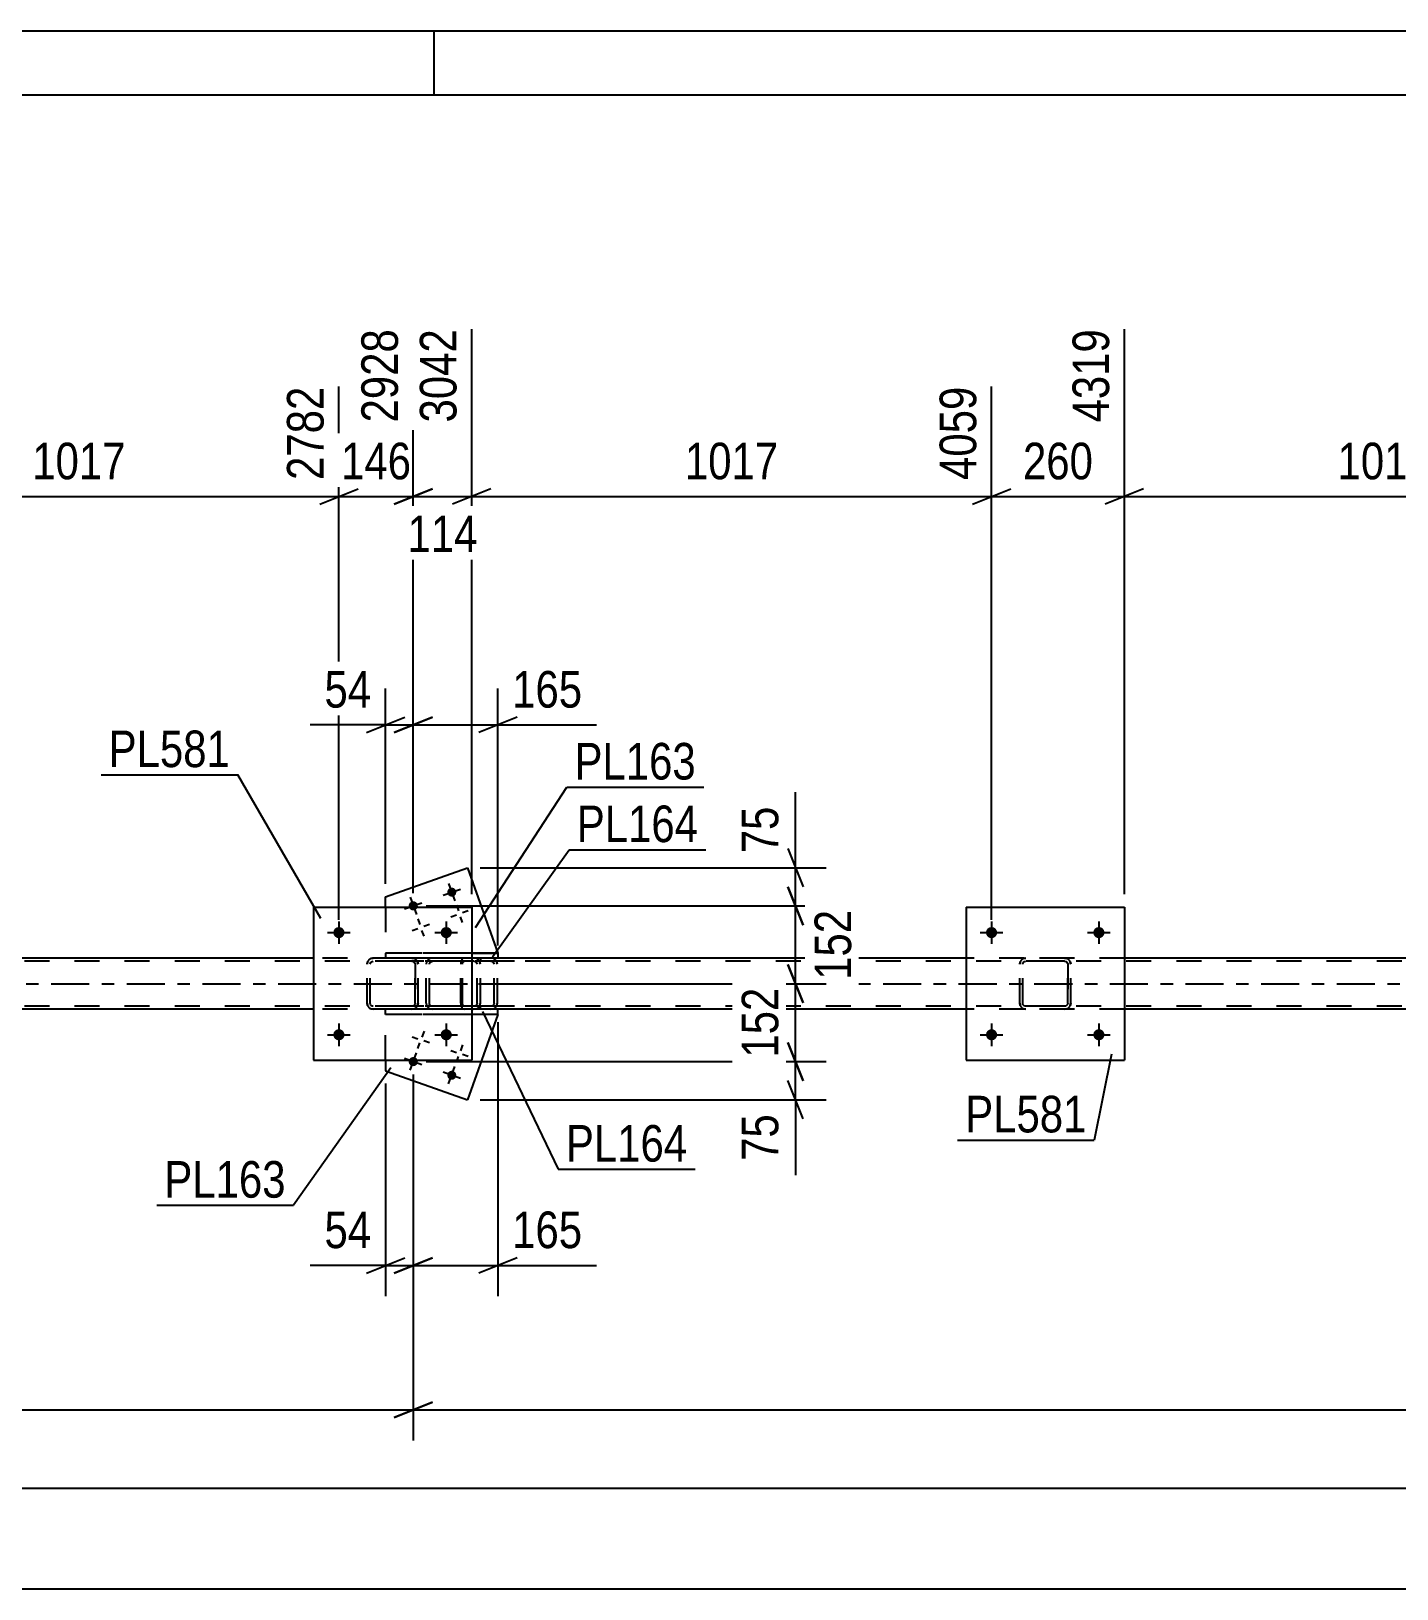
# Model space of a CAD drawing. Header units: millimetres. Extents: x -111 to 730, y -402 to 192.
# Drawn here: x 68.6 to 175.5, y 69.8 to 191.7 of the extents above; entities that cross this region are included whole.
import ezdxf

# ---------------------------------------------------------------- set-up
doc = ezdxf.new("R2010")
doc.units = ezdxf.units.MM
doc.linetypes.add('DXK_LINE_DOT2', pattern=[3.9198, 1.9599, -1.9599])
doc.linetypes.add('DXK_LINE_DOT3', pattern=[5.9187, 2.979, -0.9799, 0.9799, -0.9799])
doc.styles.add('Arial Narrow', font='ARIALN.TTF', dxfattribs={"height": 0.2})

# ---------------------------------------------------------------- blocks, each defined once
blk = doc.blocks.new('Unknown-192539618-1137')
at = {"color": 5, "linetype": 'Continuous'}
for p, q in [((730.15, 191.75), (-110.85, 191.75)), ((100.15, 186.75), (100.15, 191.75)), ((725.15, 186.75), (-105.85, 186.75))]:
    blk.add_line(p, q, dxfattribs=at)
blk = doc.blocks.new('Bolt-192539618-1371 - 1348')
at = {"linetype": 'Continuous'}
for points in [[(98.17, 111.21, -1), (98.85, 110.97, -1)], [(101.19, 110.14, -1), (101.86, 109.9, -1)]]:
    blk.add_hatch(color=1, dxfattribs=at).paths.add_polyline_path(points)
at = {"color": 1, "linetype": 'Continuous'}
for p, q in [((99.35, 113.47), (99.19, 113.01)), ((98.43, 113.03), (98.88, 112.87)), ((98.87, 112.11), (99.03, 112.56)), ((99.79, 112.55), (99.34, 112.71)), ((102.37, 112.4), (102.21, 111.94)), ((99.19, 110.85), (97.83, 111.33)), ((98.27, 110.41), (98.75, 111.77)), ((101.45, 111.96), (101.9, 111.8)), ((101.89, 111.04), (102.05, 111.49)), ((102.81, 111.48), (102.35, 111.64)), ((102.2, 109.78), (100.85, 110.26)), ((101.28, 109.34), (101.77, 110.7))]:
    blk.add_line(p, q, dxfattribs=at)
blk = doc.blocks.new('Part-192539618-1419 - 1348')
at = {"color": 7, "linetype": 'DXK_LINE_DOT2'}
for p, q in [((103.26, 119.19), (97.87, 119.19)), ((103.26, 118.95), (97.87, 118.95)), ((99.55, 118.89), (99.51, 118.71)), ((99.51, 115.67), (99.51, 118.71)), ((99.77, 118.71), (99.79, 118.8)), ((99.77, 115.67), (99.77, 118.71)), ((99.79, 118.8), (99.84, 118.88)), ((100.02, 119.19), (99.83, 119.15)), ((99.84, 118.88), (99.93, 118.93)), ((99.93, 118.93), (100.02, 118.95)), ((103.45, 119.15), (103.26, 119.19)), ((103.26, 118.95), (103.36, 118.93)), ((103.36, 118.93), (103.44, 118.88)), ((103.44, 118.88), (103.49, 118.8)), ((103.49, 118.8), (103.51, 118.71)), ((103.51, 115.67), (103.51, 118.71)), ((103.77, 118.71), (103.73, 118.89)), ((103.77, 115.67), (103.77, 118.71)), ((103.26, 115.43), (97.87, 115.43)), ((103.26, 115.19), (97.87, 115.19)), ((99.51, 115.67), (99.55, 115.48)), ((99.79, 115.57), (99.77, 115.67)), ((99.84, 115.5), (99.79, 115.57)), ((99.83, 115.22), (100.02, 115.19)), ((99.93, 115.44), (99.84, 115.5)), ((100.02, 115.43), (99.93, 115.44)), ((103.36, 115.44), (103.26, 115.43)), ((103.26, 115.19), (103.45, 115.22)), ((103.44, 115.5), (103.36, 115.44)), ((103.49, 115.57), (103.44, 115.5)), ((103.51, 115.67), (103.49, 115.57)), ((103.73, 115.48), (103.77, 115.67))]:
    blk.add_line(p, q, dxfattribs=at)
for centre, start, end in [((100, 118.69), 110.7583, 155.68), ((103.28, 118.69), 24.32, 69.2417), ((100, 115.69), 204.32, 249.2417), ((103.28, 115.69), 290.7583, 335.68)]:
    blk.add_arc(centre, 0.496, start, end, dxfattribs=at)
blk = doc.blocks.new('Bolt-192539618-1372 - 1348')
at = {"linetype": 'Continuous'}
for points in [[(101.86, 124.47, -1), (101.19, 124.23, -1)], [(98.85, 123.4, -1), (98.17, 123.16, -1)]]:
    blk.add_hatch(color=1, dxfattribs=at).paths.add_polyline_path(points)
at = {"color": 1, "linetype": 'Continuous'}
for p, q in [((100.85, 124.11), (102.2, 124.59)), ((101.28, 125.03), (101.77, 123.67)), ((97.83, 123.04), (99.19, 123.52)), ((98.27, 123.96), (98.75, 122.6)), ((101.89, 123.33), (102.05, 122.88)), ((98.87, 122.26), (99.03, 121.81)), ((101.45, 122.41), (101.9, 122.57)), ((102.37, 121.98), (102.21, 122.43)), ((102.81, 122.9), (102.35, 122.74)), ((98.43, 121.34), (98.88, 121.51)), ((99.35, 120.91), (99.19, 121.36)), ((99.79, 121.83), (99.34, 121.67))]:
    blk.add_line(p, q, dxfattribs=at)
blk = doc.blocks.new('Part-192539618-1504 - 1348')
at = {"color": 2, "linetype": 'Continuous'}
for p, q in [((96.34, 124), (102.75, 126.27)), ((102.75, 126.27), (105.13, 119.59)), ((96.34, 123.19), (96.34, 124))]:
    blk.add_line(p, q, dxfattribs=at)
at = {"color": 7, "linetype": 'DXK_LINE_DOT2'}
for p in [(96.34, 123.19), (105.13, 119.59)]:
    blk.add_line(p, (96.34, 119.59), dxfattribs=at)
blk = doc.blocks.new('Part-192539618-1551 - 1348')
at = {"color": 7, "linetype": 'DXK_LINE_DOT2'}
for p, q in [((96.34, 119.59), (96.34, 119.19)), ((103.09, 119.59), (96.34, 119.59)), ((103.09, 119.19), (96.34, 119.19))]:
    blk.add_line(p, q, dxfattribs=at)
at = {"color": 2, "linetype": 'Continuous'}
for p, q in [((103.09, 119.59), (105.13, 119.59)), ((105.13, 119.59), (105.13, 119.19)), ((105.13, 119.19), (103.09, 119.19))]:
    blk.add_line(p, q, dxfattribs=at)
blk = doc.blocks.new('Part-192539618-1546 - 1348')
at = {"color": 7, "linetype": 'DXK_LINE_DOT2'}
for p, q in [((96.34, 114.79), (96.34, 115.19)), ((103.09, 115.19), (96.34, 115.19)), ((103.09, 114.79), (96.34, 114.79))]:
    blk.add_line(p, q, dxfattribs=at)
at = {"color": 2, "linetype": 'Continuous'}
for p, q in [((105.13, 115.19), (103.09, 115.19)), ((105.13, 114.79), (103.09, 114.79)), ((105.13, 114.79), (105.13, 115.19))]:
    blk.add_line(p, q, dxfattribs=at)
blk = doc.blocks.new('Part-192539618-1427 - 1348')
at = {"color": 7, "linetype": 'DXK_LINE_DOT2'}
for p, q in [((102.24, 118.89), (102.22, 118.71)), ((102.22, 115.67), (102.22, 118.71)), ((102.3, 119.05), (102.24, 118.89)), ((102.39, 119.15), (102.3, 119.05)), ((102.36, 118.71), (102.37, 118.8)), ((102.36, 115.67), (102.36, 118.71)), ((102.37, 118.8), (102.4, 118.88)), ((102.49, 119.19), (102.39, 119.15)), ((102.4, 118.88), (102.44, 118.93)), ((102.44, 118.93), (102.49, 118.95)), ((106.43, 119.19), (102.49, 119.19)), ((106.43, 118.95), (102.49, 118.95)), ((103.77, 119.19), (103.77, 118.95)), ((104.78, 119.15), (104.58, 119.19)), ((104.58, 118.95), (104.68, 118.93)), ((104.68, 118.93), (104.76, 118.88)), ((104.76, 118.88), (104.82, 118.8)), ((104.82, 118.8), (104.84, 118.71)), ((104.84, 115.67), (104.84, 118.71)), ((105.09, 118.71), (105.05, 118.89)), ((105.09, 115.67), (105.09, 118.71)), ((102.22, 115.67), (102.24, 115.48)), ((102.24, 115.48), (102.3, 115.33)), ((102.3, 115.33), (102.39, 115.22)), ((102.37, 115.57), (102.36, 115.67)), ((102.4, 115.5), (102.37, 115.57)), ((102.39, 115.22), (102.49, 115.19)), ((102.44, 115.44), (102.4, 115.5)), ((102.49, 115.43), (102.44, 115.44)), ((106.43, 115.43), (102.49, 115.43)), ((106.43, 115.19), (102.49, 115.19)), ((103.77, 115.19), (103.77, 115.43)), ((104.68, 115.44), (104.58, 115.43)), ((104.58, 115.19), (104.78, 115.22)), ((104.76, 115.5), (104.68, 115.44)), ((104.82, 115.57), (104.76, 115.5)), ((104.84, 115.67), (104.82, 115.57)), ((105.05, 115.48), (105.09, 115.67))]:
    blk.add_line(p, q, dxfattribs=at)
for centre, start, end in [((104.6, 118.69), 23.8494, 68.8059), ((104.6, 115.68), 291.1941, 336.1506)]:
    blk.add_arc(centre, 0.492, start, end, dxfattribs=at)
blk = doc.blocks.new('Part-192539618-1468 - 1348')
at = {"color": 7, "linetype": 'DXK_LINE_DOT2'}
for p, q in [((630.57, 118.95), (-18.61, 118.95)), ((105.13, 119.19), (90.69, 119.19)), ((154.17, 119.19), (141.77, 119.19)), ((630.57, 115.43), (-18.61, 115.43)), ((105.13, 115.19), (90.69, 115.19)), ((154.17, 115.19), (141.77, 115.19))]:
    blk.add_line(p, q, dxfattribs=at)
at = {"color": 2, "linetype": 'Continuous'}
for p, q in [((90.69, 119.19), (52.01, 119.19)), ((141.77, 119.19), (105.13, 119.19)), ((192.85, 119.19), (154.17, 119.19)), ((90.69, 115.19), (52.01, 115.19)), ((141.77, 115.19), (105.13, 115.19)), ((192.85, 115.19), (154.17, 115.19))]:
    blk.add_line(p, q, dxfattribs=at)
at = {"color": 7, "linetype": 'DXK_LINE_DOT3'}
blk.add_line((-18.61, 117.19), (630.57, 117.19), dxfattribs=at)
blk = doc.blocks.new('Part-192539618-1509 - 1348')
at = {"color": 7, "linetype": 'DXK_LINE_DOT2'}
for p in [(105.13, 114.79), (96.34, 111.19)]:
    blk.add_line(p, (96.34, 114.79), dxfattribs=at)
at = {"color": 2, "linetype": 'Continuous'}
for p, q in [((105.13, 114.79), (102.75, 108.1)), ((96.34, 111.19), (96.34, 110.37)), ((96.34, 110.37), (102.75, 108.1))]:
    blk.add_line(p, q, dxfattribs=at)
blk = doc.blocks.new('Part-192539618-10396 - 1348')
at = {"color": 7, "linetype": 'DXK_LINE_DOT2'}
for p, q in [((94.89, 118.71), (94.93, 118.89)), ((94.93, 118.89), (94.89, 118.71)), ((94.89, 115.67), (94.89, 118.71)), ((94.89, 115.67), (94.89, 118.71)), ((95.13, 118.71), (95.15, 118.8)), ((95.13, 115.67), (95.13, 118.71)), ((95.13, 115.67), (95.13, 118.71)), ((95.15, 118.8), (95.2, 118.88)), ((95.19, 119.15), (95.37, 119.19)), ((95.37, 119.19), (95.19, 119.15)), ((95.2, 118.88), (95.28, 118.93)), ((95.28, 118.93), (95.37, 118.95)), ((98.41, 119.19), (95.37, 119.19)), ((98.41, 118.95), (95.37, 118.95)), ((98.41, 119.19), (98.59, 119.15)), ((98.59, 119.15), (98.41, 119.19)), ((98.41, 118.95), (98.5, 118.93)), ((98.5, 118.93), (98.58, 118.88)), ((98.58, 118.88), (98.63, 118.8)), ((98.63, 118.8), (98.65, 118.71)), ((98.65, 115.67), (98.65, 118.71)), ((98.65, 118.71), (98.65, 115.67)), ((98.85, 118.89), (98.89, 118.71)), ((98.89, 118.71), (98.85, 118.89)), ((98.89, 115.67), (98.89, 118.71)), ((98.89, 115.67), (98.89, 118.71)), ((94.93, 115.48), (94.89, 115.67)), ((94.89, 115.67), (94.93, 115.48)), ((95.15, 115.57), (95.13, 115.67)), ((95.2, 115.5), (95.15, 115.57)), ((95.37, 115.19), (95.19, 115.22)), ((95.19, 115.22), (95.37, 115.19)), ((95.28, 115.44), (95.2, 115.5)), ((95.37, 115.43), (95.28, 115.44)), ((98.41, 115.43), (95.37, 115.43)), ((98.41, 115.19), (95.37, 115.19)), ((98.5, 115.44), (98.41, 115.43)), ((98.59, 115.22), (98.41, 115.19)), ((98.41, 115.19), (98.59, 115.22)), ((98.58, 115.5), (98.5, 115.44)), ((98.63, 115.57), (98.58, 115.5)), ((98.65, 115.67), (98.63, 115.57)), ((98.89, 115.67), (98.85, 115.48)), ((98.85, 115.48), (98.89, 115.67))]:
    blk.add_line(p, q, dxfattribs=at)
at = {"color": 7, "linetype": 'DXK_LINE_DOT3'}
blk.add_line((96.89, 117.19), (96.89, 117.19), dxfattribs=at)
at = {"color": 7, "linetype": 'DXK_LINE_DOT2'}
for centre, start, end in [((95.37, 118.71), 112.5, 157.5), ((95.37, 118.71), 112.5, 157.5), ((98.41, 118.71), 22.5, 67.5), ((98.41, 118.71), 22.5, 67.5), ((95.37, 115.67), 202.5, 247.5), ((95.37, 115.67), 202.5, 247.5), ((98.41, 115.67), 292.5, 337.5), ((98.41, 115.67), 292.5, 337.5)]:
    blk.add_arc(centre, 0.48, start, end, dxfattribs=at)
blk = doc.blocks.new('Part-192539618-10397 - 1348')
at = {"color": 2, "linetype": 'Continuous'}
for p, q in [((90.69, 123.19), (90.69, 111.19)), ((90.69, 123.19), (103.09, 123.19)), ((103.09, 123.19), (103.09, 111.19)), ((90.69, 111.19), (103.09, 111.19))]:
    blk.add_line(p, q, dxfattribs=at)
blk = doc.blocks.new('Part-192539618-10398 - 1348')
at = {"color": 7, "linetype": 'DXK_LINE_DOT2'}
for p, q in [((145.97, 118.71), (146.01, 118.89)), ((146.01, 118.89), (145.97, 118.71)), ((145.97, 115.67), (145.97, 118.71)), ((145.97, 115.67), (145.97, 118.71)), ((146.21, 118.71), (146.23, 118.8)), ((146.21, 115.67), (146.21, 118.71)), ((146.21, 115.67), (146.21, 118.71)), ((146.23, 118.8), (146.28, 118.88)), ((146.27, 119.15), (146.45, 119.19)), ((146.45, 119.19), (146.27, 119.15)), ((146.28, 118.88), (146.36, 118.93)), ((146.36, 118.93), (146.45, 118.95)), ((149.49, 119.19), (146.45, 119.19)), ((149.49, 118.95), (146.45, 118.95)), ((149.49, 119.19), (149.67, 119.15)), ((149.67, 119.15), (149.49, 119.19)), ((149.49, 118.95), (149.58, 118.93)), ((149.58, 118.93), (149.66, 118.88)), ((149.66, 118.88), (149.71, 118.8)), ((149.71, 118.8), (149.73, 118.71)), ((149.73, 115.67), (149.73, 118.71)), ((149.73, 118.71), (149.73, 115.67)), ((149.93, 118.89), (149.97, 118.71)), ((149.97, 118.71), (149.93, 118.89)), ((149.97, 115.67), (149.97, 118.71)), ((149.97, 115.67), (149.97, 118.71)), ((146.01, 115.48), (145.97, 115.67)), ((145.97, 115.67), (146.01, 115.48)), ((146.23, 115.57), (146.21, 115.67)), ((146.28, 115.5), (146.23, 115.57)), ((146.45, 115.19), (146.27, 115.22)), ((146.27, 115.22), (146.45, 115.19)), ((146.36, 115.44), (146.28, 115.5)), ((146.45, 115.43), (146.36, 115.44)), ((149.49, 115.43), (146.45, 115.43)), ((149.49, 115.19), (146.45, 115.19)), ((149.58, 115.44), (149.49, 115.43)), ((149.67, 115.22), (149.49, 115.19)), ((149.49, 115.19), (149.67, 115.22)), ((149.66, 115.5), (149.58, 115.44)), ((149.71, 115.57), (149.66, 115.5)), ((149.73, 115.67), (149.71, 115.57)), ((149.97, 115.67), (149.93, 115.48)), ((149.93, 115.48), (149.97, 115.67))]:
    blk.add_line(p, q, dxfattribs=at)
at = {"color": 7, "linetype": 'DXK_LINE_DOT3'}
blk.add_line((147.97, 117.19), (147.97, 117.19), dxfattribs=at)
at = {"color": 7, "linetype": 'DXK_LINE_DOT2'}
for centre, start, end in [((146.45, 118.71), 112.5, 157.5), ((146.45, 118.71), 112.5, 157.5), ((149.49, 118.71), 22.5, 67.5), ((149.49, 118.71), 22.5, 67.5), ((146.45, 115.67), 202.5, 247.5), ((146.45, 115.67), 202.5, 247.5), ((149.49, 115.67), 292.5, 337.5), ((149.49, 115.67), 292.5, 337.5)]:
    blk.add_arc(centre, 0.48, start, end, dxfattribs=at)
blk = doc.blocks.new('Part-192539618-10399 - 1348')
at = {"color": 2, "linetype": 'Continuous'}
for p, q in [((141.77, 123.19), (141.77, 111.19)), ((141.77, 123.19), (154.17, 123.19)), ((154.17, 123.19), (154.17, 111.19)), ((141.77, 111.19), (154.17, 111.19))]:
    blk.add_line(p, q, dxfattribs=at)
blk = doc.blocks.new('Bolt-192539618-10426 - 1348')
at = {"linetype": 'Continuous'}
for points in [[(93.13, 113.19, -1), (92.25, 113.19, -1)], [(101.53, 113.19, -1), (100.65, 113.19, -1)]]:
    blk.add_hatch(color=1, dxfattribs=at).paths.add_polyline_path(points)
at = {"color": 1, "linetype": 'Continuous'}
for p, q in [((92.69, 114.07), (92.69, 112.31)), ((101.09, 114.07), (101.09, 112.31)), ((91.81, 113.19), (93.57, 113.19)), ((100.21, 113.19), (101.97, 113.19))]:
    blk.add_line(p, q, dxfattribs=at)
blk = doc.blocks.new('Bolt-192539618-10427 - 1348')
at = {"linetype": 'Continuous'}
for points in [[(93.13, 121.19, -1), (92.25, 121.19, -1)], [(101.53, 121.19, -1), (100.65, 121.19, -1)]]:
    blk.add_hatch(color=1, dxfattribs=at).paths.add_polyline_path(points)
at = {"color": 1, "linetype": 'Continuous'}
for p, q in [((92.69, 122.07), (92.69, 120.31)), ((101.09, 122.07), (101.09, 120.31)), ((91.81, 121.19), (93.57, 121.19)), ((100.21, 121.19), (101.97, 121.19))]:
    blk.add_line(p, q, dxfattribs=at)
blk = doc.blocks.new('Bolt-192539618-10428 - 1348')
at = {"linetype": 'Continuous'}
for points in [[(144.21, 113.19, -1), (143.33, 113.19, -1)], [(152.61, 113.19, -1), (151.73, 113.19, -1)]]:
    blk.add_hatch(color=1, dxfattribs=at).paths.add_polyline_path(points)
at = {"color": 1, "linetype": 'Continuous'}
for p, q in [((143.77, 114.07), (143.77, 112.31)), ((152.17, 114.07), (152.17, 112.31)), ((142.89, 113.19), (144.65, 113.19)), ((151.29, 113.19), (153.05, 113.19))]:
    blk.add_line(p, q, dxfattribs=at)
blk = doc.blocks.new('Bolt-192539618-10429 - 1348')
at = {"linetype": 'Continuous'}
for points in [[(144.21, 121.19, -1), (143.33, 121.19, -1)], [(152.61, 121.19, -1), (151.73, 121.19, -1)]]:
    blk.add_hatch(color=1, dxfattribs=at).paths.add_polyline_path(points)
at = {"color": 1, "linetype": 'Continuous'}
for p, q in [((143.77, 122.07), (143.77, 120.31)), ((152.17, 122.07), (152.17, 120.31)), ((142.89, 121.19), (144.65, 121.19)), ((151.29, 121.19), (153.05, 121.19))]:
    blk.add_line(p, q, dxfattribs=at)
blk = doc.blocks.new('StraightDimension-192539618-1633 - 1348')
at = {"color": 7, "linetype": 'Continuous'}
for p, q in [((98.51, 110.09), (98.51, 81.42)), ((12.06, 102.97), (12.06, 81.42)), ((13.56, 84.42), (10.56, 83.22)), ((97.01, 83.22), (100.01, 84.42)), ((12.06, 83.82), (98.51, 83.82))]:
    blk.add_line(p, q, dxfattribs=at)
at = {"color": 0}
blk.add_wipeout([(59.54, 84.57), (59.54, 88.77), (51.03, 88.77), (51.03, 84.57)], dxfattribs=at)
at = {"color": 3, "style": 'Arial Narrow'}
blk.add_text('2161', height=2.863, dxfattribs=at).set_placement((51.63, 85.17))
blk = doc.blocks.new('StraightDimension-192539618-2072 - 1348')
at = {"color": 7, "linetype": 'Continuous'}
for p, q in [((127.83, 112.59), (129.03, 109.59)), ((99.51, 111.09), (130.83, 111.09)), ((128.43, 108.1), (128.43, 111.09)), ((129.03, 106.6), (127.83, 109.6)), ((103.75, 108.1), (130.83, 108.1)), ((128.43, 108.1), (128.43, 102.19)), ((128.43, 108.1), (128.43, 102.19))]:
    blk.add_line(p, q, dxfattribs=at)
at = {"color": 0}
blk.add_wipeout([(127.68, 107.57), (123.48, 107.57), (123.48, 102.72), (127.68, 102.72)], dxfattribs=at)
at = {"color": 3, "style": 'Arial Narrow'}
blk.add_text('75', height=2.863, rotation=90.0002, dxfattribs=at).set_placement((127.08, 103.32))
blk = doc.blocks.new('StraightDimension-192539618-21775 - 1348')
at = {"color": 7, "linetype": 'Continuous'}
for p, q in [((52.01, 124.19), (52.01, 168.43)), ((92.69, 122.19), (92.69, 163.93)), ((53.51, 155.92), (50.51, 154.72)), ((52.01, 155.32), (92.69, 155.32)), ((91.19, 154.72), (94.19, 155.92))]:
    blk.add_line(p, q, dxfattribs=at)
at = {"color": 0}
blk.add_wipeout([(76.6, 156.07), (76.6, 160.27), (68.09, 160.27), (68.09, 156.07)], dxfattribs=at)
at = {"color": 3, "style": 'Arial Narrow'}
blk.add_text('1017', height=2.863, dxfattribs=at).set_placement((68.69, 156.67))
at = {"color": 0, "linetype": 'Continuous'}
blk.add_wipeout([(92.09, 164.53), (87.89, 164.53), (87.89, 156.02), (92.09, 156.02)], dxfattribs=at)
at = {"color": 3, "linetype": 'Continuous', "style": 'Arial Narrow'}
blk.add_text('2782', height=2.863, rotation=90.0002, dxfattribs=at).set_placement((91.49, 156.62))
blk = doc.blocks.new('StraightDimension-192539618-21772 - 1348')
at = {"color": 7, "linetype": 'Continuous'}
for p, q in [((103.09, 124.19), (103.09, 168.43)), ((143.77, 122.19), (143.77, 163.93)), ((104.59, 155.92), (101.59, 154.72)), ((103.09, 155.32), (143.77, 155.32)), ((142.27, 154.72), (145.27, 155.92))]:
    blk.add_line(p, q, dxfattribs=at)
at = {"color": 0}
blk.add_wipeout([(127.69, 156.07), (127.69, 160.27), (119.17, 160.27), (119.17, 156.07)], dxfattribs=at)
at = {"color": 3, "style": 'Arial Narrow'}
blk.add_text('1017', height=2.863, dxfattribs=at).set_placement((119.77, 156.67))
at = {"color": 0, "linetype": 'Continuous'}
blk.add_wipeout([(143.17, 164.53), (138.97, 164.53), (138.97, 156.02), (143.17, 156.02)], dxfattribs=at)
at = {"color": 3, "linetype": 'Continuous', "style": 'Arial Narrow'}
blk.add_text('4059', height=2.863, rotation=90.0002, dxfattribs=at).set_placement((142.57, 156.62))
blk = doc.blocks.new('StraightDimension-192539618-21774 - 1348')
at = {"color": 7, "linetype": 'Continuous'}
for p, q in [((98.51, 124.28), (98.51, 168.43)), ((92.69, 122.19), (92.69, 163.93)), ((91.19, 154.72), (94.19, 155.92)), ((92.69, 155.32), (98.51, 155.32)), ((100.01, 155.92), (97.01, 154.72))]:
    blk.add_line(p, q, dxfattribs=at)
at = {"color": 0}
blk.add_wipeout([(98.94, 156.07), (98.94, 160.27), (92.26, 160.27), (92.26, 156.07)], dxfattribs=at)
at = {"color": 3, "style": 'Arial Narrow'}
blk.add_text('146', height=2.863, dxfattribs=at).set_placement((92.86, 156.67))
at = {"color": 0, "linetype": 'Continuous'}
blk.add_wipeout([(97.91, 169.03), (93.71, 169.03), (93.71, 160.52), (97.91, 160.52)], dxfattribs=at)
at = {"color": 3, "linetype": 'Continuous', "style": 'Arial Narrow'}
blk.add_text('2928', height=2.863, rotation=90.0002, dxfattribs=at).set_placement((97.31, 161.12))
blk = doc.blocks.new('StraightDimension-192539618-1643 - 1348')
at = {"color": 7, "linetype": 'Continuous'}
for p, q in [((98.51, 110.09), (98.51, 81.42)), ((100.01, 84.42), (97.01, 83.22)), ((98.51, 83.82), (675.6, 83.82))]:
    blk.add_line(p, q, dxfattribs=at)
blk = doc.blocks.new('StraightDimension-192539618-1882 - 1348')
at = {"color": 7, "linetype": 'Continuous'}
blk.add_line((-19.25, 69.82), (676.24, 69.82), dxfattribs=at)
blk = doc.blocks.new('StraightDimension-192539618-1988 - 1348')
at = {"color": 7, "linetype": 'Continuous'}
for p, q in [((98.51, 110.09), (98.51, 92.74)), ((96.34, 109.37), (96.34, 92.74)), ((96.34, 95.14), (90.44, 95.14)), ((96.34, 95.14), (90.44, 95.14)), ((94.84, 94.54), (97.84, 95.74)), ((96.34, 95.14), (98.51, 95.14)), ((100.01, 95.74), (97.01, 94.54))]:
    blk.add_line(p, q, dxfattribs=at)
at = {"color": 0}
blk.add_wipeout([(95.82, 95.89), (95.82, 100.09), (90.96, 100.09), (90.96, 95.89)], dxfattribs=at)
at = {"color": 3, "style": 'Arial Narrow'}
blk.add_text('54', height=2.863, dxfattribs=at).set_placement((91.56, 96.49))
blk = doc.blocks.new('StraightDimension-192539618-1998 - 1348')
at = {"color": 7, "linetype": 'Continuous'}
for p, q in [((105.13, 114.19), (105.13, 92.74)), ((98.51, 110.09), (98.51, 92.74)), ((97.01, 94.54), (100.01, 95.74)), ((98.51, 95.14), (105.13, 95.14)), ((106.63, 95.74), (103.63, 94.54)), ((105.13, 95.14), (112.86, 95.14)), ((105.13, 95.14), (112.86, 95.14))]:
    blk.add_line(p, q, dxfattribs=at)
at = {"color": 0}
blk.add_wipeout([(112.33, 95.89), (112.33, 100.09), (105.65, 100.09), (105.65, 95.89)], dxfattribs=at)
at = {"color": 3, "style": 'Arial Narrow'}
blk.add_text('165', height=2.863, dxfattribs=at).set_placement((106.25, 96.49))
blk = doc.blocks.new('StraightDimension-192539618-2009 - 1348')
at = {"color": 7, "linetype": 'Continuous'}
for p, q in [((96.34, 125), (96.34, 140.3)), ((98.51, 124.28), (98.51, 140.3)), ((94.84, 136.85), (97.84, 138.05)), ((100.01, 138.05), (97.01, 136.85)), ((96.34, 137.45), (90.44, 137.45)), ((96.34, 137.45), (90.44, 137.45)), ((96.34, 137.45), (98.51, 137.45))]:
    blk.add_line(p, q, dxfattribs=at)
at = {"color": 0}
blk.add_wipeout([(95.82, 138.2), (95.82, 142.4), (90.96, 142.4), (90.96, 138.2)], dxfattribs=at)
at = {"color": 3, "style": 'Arial Narrow'}
blk.add_text('54', height=2.863, dxfattribs=at).set_placement((91.56, 138.8))
blk = doc.blocks.new('StraightDimension-192539618-2019 - 1348')
at = {"color": 7, "linetype": 'Continuous'}
for p, q in [((98.51, 124.28), (98.51, 140.3)), ((105.13, 120.19), (105.13, 140.3)), ((97.01, 136.85), (100.01, 138.05)), ((106.63, 138.05), (103.63, 136.85)), ((98.51, 137.45), (105.13, 137.45)), ((105.13, 137.45), (112.86, 137.45)), ((105.13, 137.45), (112.86, 137.45))]:
    blk.add_line(p, q, dxfattribs=at)
at = {"color": 0}
blk.add_wipeout([(112.33, 138.2), (112.33, 142.4), (105.65, 142.4), (105.65, 138.2)], dxfattribs=at)
at = {"color": 3, "style": 'Arial Narrow'}
blk.add_text('165', height=2.863, dxfattribs=at).set_placement((106.25, 138.8))
blk = doc.blocks.new('StraightDimension-192539618-2030 - 1348')
at = {"color": 7, "linetype": 'Continuous'}
for p, q in [((128.43, 126.27), (128.43, 132.18)), ((128.43, 126.27), (128.43, 132.18)), ((127.83, 127.77), (129.03, 124.77)), ((103.75, 126.27), (130.83, 126.27)), ((128.43, 123.28), (128.43, 126.27)), ((129.03, 121.78), (127.83, 124.78)), ((99.51, 123.28), (130.83, 123.28))]:
    blk.add_line(p, q, dxfattribs=at)
at = {"color": 0}
blk.add_wipeout([(127.68, 131.65), (123.48, 131.65), (123.48, 126.8), (127.68, 126.8)], dxfattribs=at)
at = {"color": 3, "style": 'Arial Narrow'}
blk.add_text('75', height=2.863, rotation=90.0002, dxfattribs=at).set_placement((127.08, 127.4))
blk = doc.blocks.new('StraightDimension-192539618-2040 - 1348')
at = {"color": 7, "linetype": 'Continuous'}
for p, q in [((127.83, 124.78), (129.03, 121.78)), ((99.51, 123.28), (131.28, 123.28)), ((128.43, 117.19), (128.43, 123.28)), ((129.03, 115.69), (127.83, 118.69)), ((103.62, 117.19), (131.28, 117.19))]:
    blk.add_line(p, q, dxfattribs=at)
at = {"color": 0}
blk.add_wipeout([(133.38, 123.58), (129.18, 123.58), (129.18, 116.89), (133.38, 116.89)], dxfattribs=at)
at = {"color": 3, "style": 'Arial Narrow'}
blk.add_text('152', height=2.863, rotation=90.0002, dxfattribs=at).set_placement((132.78, 117.49))
blk = doc.blocks.new('StraightDimension-192539618-21771 - 1348')
at = {"color": 7, "linetype": 'Continuous'}
for p, q in [((154.17, 124.19), (154.17, 168.43)), ((143.77, 122.19), (143.77, 163.93)), ((142.27, 154.72), (145.27, 155.92)), ((143.77, 155.32), (154.17, 155.32)), ((155.67, 155.92), (152.67, 154.72))]:
    blk.add_line(p, q, dxfattribs=at)
at = {"color": 0}
blk.add_wipeout([(152.31, 156.07), (152.31, 160.27), (145.63, 160.27), (145.63, 156.07)], dxfattribs=at)
at = {"color": 3, "style": 'Arial Narrow'}
blk.add_text('260', height=2.863, dxfattribs=at).set_placement((146.23, 156.67))
at = {"color": 0, "linetype": 'Continuous'}
blk.add_wipeout([(153.57, 169.03), (149.37, 169.03), (149.37, 160.52), (153.57, 160.52)], dxfattribs=at)
at = {"color": 3, "linetype": 'Continuous', "style": 'Arial Narrow'}
blk.add_text('4319', height=2.863, rotation=90.0002, dxfattribs=at).set_placement((152.97, 161.12))
blk = doc.blocks.new('StraightDimension-192539618-2056 - 1348')
at = {"color": 7, "linetype": 'Continuous'}
for p, q in [((127.83, 118.69), (129.03, 115.69)), ((103.62, 117.19), (130.83, 117.19)), ((128.43, 111.09), (128.43, 117.19)), ((129.03, 109.59), (127.83, 112.59)), ((99.51, 111.09), (130.83, 111.09))]:
    blk.add_line(p, q, dxfattribs=at)
at = {"color": 0}
blk.add_wipeout([(127.68, 117.48), (123.48, 117.48), (123.48, 110.8), (127.68, 110.8)], dxfattribs=at)
at = {"color": 3, "style": 'Arial Narrow'}
blk.add_text('152', height=2.863, rotation=90.0002, dxfattribs=at).set_placement((127.08, 111.4))
blk = doc.blocks.new('StraightDimension-192539618-6748 - 1348')
at = {"color": 7, "linetype": 'Continuous'}
blk.add_line((-18.61, 77.7), (675.6, 77.7), dxfattribs=at)
blk = doc.blocks.new('StraightDimension-192539618-21770 - 1348')
at = {"color": 7, "linetype": 'Continuous'}
for p, q in [((154.17, 124.19), (154.17, 168.43)), ((194.85, 122.19), (194.85, 163.93)), ((155.67, 155.92), (152.67, 154.72)), ((154.17, 155.32), (194.85, 155.32)), ((193.35, 154.72), (196.35, 155.92))]:
    blk.add_line(p, q, dxfattribs=at)
at = {"color": 0}
blk.add_wipeout([(178.77, 156.07), (178.77, 160.27), (170.25, 160.27), (170.25, 156.07)], dxfattribs=at)
at = {"color": 3, "style": 'Arial Narrow'}
blk.add_text('1017', height=2.863, dxfattribs=at).set_placement((170.85, 156.67))
at = {"color": 0, "linetype": 'Continuous'}
blk.add_wipeout([(194.25, 164.53), (190.05, 164.53), (190.05, 156.02), (194.25, 156.02)], dxfattribs=at)
at = {"color": 3, "linetype": 'Continuous', "style": 'Arial Narrow'}
blk.add_text('5336', height=2.863, rotation=90.0002, dxfattribs=at).set_placement((193.65, 156.62))
blk = doc.blocks.new('StraightDimension-192539618-21773 - 1348')
at = {"color": 7, "linetype": 'Continuous'}
for p, q in [((98.51, 124.28), (98.51, 168.43)), ((103.09, 124.19), (103.09, 168.43)), ((97.01, 154.72), (100.01, 155.92)), ((98.51, 155.32), (103.09, 155.32)), ((104.59, 155.92), (101.59, 154.72))]:
    blk.add_line(p, q, dxfattribs=at)
at = {"color": 0, "linetype": 'Continuous'}
blk.add_wipeout([(102.49, 169.03), (98.29, 169.03), (98.29, 160.52), (102.49, 160.52)], dxfattribs=at)
at = {"color": 0}
blk.add_wipeout([(104.14, 150.37), (104.14, 154.57), (97.46, 154.57), (97.46, 150.37)], dxfattribs=at)
at = {"color": 3, "linetype": 'Continuous', "style": 'Arial Narrow'}
blk.add_text('3042', height=2.863, rotation=90.0002, dxfattribs=at).set_placement((101.89, 161.12))
at = {"color": 3, "style": 'Arial Narrow'}
blk.add_text('114', height=2.863, dxfattribs=at).set_placement((98.06, 150.97))
blk = doc.blocks.new('Mark-192539618-1500 - 1348')
at = {"color": 0}
blk.add_wipeout([(120.64, 133.17), (120.64, 136.17), (111.13, 136.17), (111.13, 133.17)], dxfattribs=at)
blk.add_wipeout([(120.64, 133.17), (120.64, 136.17), (111.13, 136.17), (111.13, 133.17)], dxfattribs=at)
at = {"color": 30, "linetype": 'Continuous'}
for p, q in [((103.37, 121.58), (110.53, 132.57)), ((110.53, 132.57), (121.24, 132.57))]:
    blk.add_line(p, q, dxfattribs=at)
at = {"color": 3, "style": 'Arial Narrow'}
blk.add_text('PL163', height=2.863, dxfattribs=at).set_placement((111.13, 133.17))
blk = doc.blocks.new('Mark-192539618-1547 - 1348')
at = {"color": 0}
blk.add_wipeout([(120.82, 128.27), (120.82, 131.27), (111.31, 131.27), (111.31, 128.27)], dxfattribs=at)
blk.add_wipeout([(120.82, 128.27), (120.82, 131.27), (111.31, 131.27), (111.31, 128.27)], dxfattribs=at)
at = {"color": 30, "linetype": 'Continuous'}
for p, q in [((104.71, 119.29), (110.71, 127.67)), ((110.71, 127.67), (121.42, 127.67))]:
    blk.add_line(p, q, dxfattribs=at)
at = {"color": 3, "style": 'Arial Narrow'}
blk.add_text('PL164', height=2.863, dxfattribs=at).set_placement((111.31, 128.27))
blk = doc.blocks.new('Mark-192539618-1505 - 1348')
at = {"color": 0}
blk.add_wipeout([(88.54, 100.44), (88.54, 103.44), (79.03, 103.44), (79.03, 100.44)], dxfattribs=at)
blk.add_wipeout([(88.54, 100.44), (88.54, 103.44), (79.03, 103.44), (79.03, 100.44)], dxfattribs=at)
at = {"color": 30, "linetype": 'Continuous'}
for p in [(96.75, 110.6), (78.43, 99.84)]:
    blk.add_line(p, (89.14, 99.84), dxfattribs=at)
at = {"color": 3, "style": 'Arial Narrow'}
blk.add_text('PL163', height=2.863, dxfattribs=at).set_placement((79.03, 100.44))
blk = doc.blocks.new('Mark-192539618-1542 - 1348')
at = {"color": 0}
blk.add_wipeout([(119.96, 103.26), (119.96, 106.26), (110.46, 106.26), (110.46, 103.26)], dxfattribs=at)
blk.add_wipeout([(119.96, 103.26), (119.96, 106.26), (110.46, 106.26), (110.46, 103.26)], dxfattribs=at)
at = {"color": 30, "linetype": 'Continuous'}
for p, q in [((103.93, 115), (109.86, 102.66)), ((109.86, 102.66), (120.56, 102.66))]:
    blk.add_line(p, q, dxfattribs=at)
at = {"color": 3, "style": 'Arial Narrow'}
blk.add_text('PL164', height=2.863, dxfattribs=at).set_placement((110.46, 103.26))
blk = doc.blocks.new('Mark-192539618-29469 - 1348')
at = {"color": 0}
blk.add_wipeout([(151.21, 105.55), (151.21, 108.55), (141.71, 108.55), (141.71, 105.55)], dxfattribs=at)
blk.add_wipeout([(151.21, 105.55), (151.21, 108.55), (141.71, 108.55), (141.71, 105.55)], dxfattribs=at)
at = {"color": 30, "linetype": 'Continuous'}
for p in [(153.16, 111.68), (141.11, 104.95)]:
    blk.add_line(p, (151.81, 104.95), dxfattribs=at)
at = {"color": 3, "style": 'Arial Narrow'}
blk.add_text('PL581', height=2.863, dxfattribs=at).set_placement((141.71, 105.55))
blk = doc.blocks.new('Mark-192539618-29475 - 1348')
at = {"color": 0}
blk.add_wipeout([(84.18, 134.14), (84.18, 137.14), (74.67, 137.14), (74.67, 134.14)], dxfattribs=at)
blk.add_wipeout([(84.18, 134.14), (84.18, 137.14), (74.67, 137.14), (74.67, 134.14)], dxfattribs=at)
at = {"color": 30, "linetype": 'Continuous'}
for p in [(74.07, 133.54), (91.28, 122.29)]:
    blk.add_line(p, (84.78, 133.54), dxfattribs=at)
at = {"color": 3, "style": 'Arial Narrow'}
blk.add_text('PL581', height=2.863, dxfattribs=at).set_placement((74.67, 134.14))

msp = doc.modelspace()

# ---------------------------------------------------------------- block references
for name in ['Unknown-192539618-1137', 'Part-192539618-1504 - 1348', 'Bolt-192539618-1372 - 1348', 'Part-192539618-10397 - 1348', 'Part-192539618-10399 - 1348', 'Bolt-192539618-10427 - 1348', 'Bolt-192539618-10429 - 1348', 'Part-192539618-1551 - 1348', 'Part-192539618-1468 - 1348', 'Part-192539618-10396 - 1348', 'Part-192539618-1419 - 1348', 'Part-192539618-1427 - 1348', 'Part-192539618-10398 - 1348', 'Part-192539618-1546 - 1348', 'Part-192539618-1509 - 1348', 'Bolt-192539618-10426 - 1348', 'Bolt-192539618-1371 - 1348', 'Bolt-192539618-10428 - 1348']:
    msp.add_blockref(name, (0, 0))

# ---------------------------------------------------------------- next in the draw order: block references
for name in ['StraightDimension-192539618-21775 - 1348', 'StraightDimension-192539618-21772 - 1348', 'StraightDimension-192539618-1633 - 1348']:
    msp.add_blockref(name, (0, 0))

# ---------------------------------------------------------------- next in the draw order: block references
for name in ['StraightDimension-192539618-21774 - 1348', 'StraightDimension-192539618-21771 - 1348', 'StraightDimension-192539618-2072 - 1348']:
    msp.add_blockref(name, (0, 0))

# ---------------------------------------------------------------- next in the draw order: block references
for name in ['StraightDimension-192539618-21770 - 1348', 'StraightDimension-192539618-2009 - 1348', 'StraightDimension-192539618-1643 - 1348']:
    msp.add_blockref(name, (0, 0))

# ---------------------------------------------------------------- next in the draw order: block references
for name in ['StraightDimension-192539618-2019 - 1348', 'Mark-192539618-29475 - 1348', 'StraightDimension-192539618-1882 - 1348']:
    msp.add_blockref(name, (0, 0))

# ---------------------------------------------------------------- next in the draw order: block references
for name in ['StraightDimension-192539618-2030 - 1348', 'StraightDimension-192539618-1988 - 1348']:
    msp.add_blockref(name, (0, 0))

# ---------------------------------------------------------------- next in the draw order: block references
for name in ['StraightDimension-192539618-2040 - 1348', 'StraightDimension-192539618-1998 - 1348']:
    msp.add_blockref(name, (0, 0))

# ---------------------------------------------------------------- next in the draw order: block references
for name in ['StraightDimension-192539618-21773 - 1348', 'StraightDimension-192539618-2056 - 1348']:
    msp.add_blockref(name, (0, 0))

# ---------------------------------------------------------------- next in the draw order: block references
for name in ['Mark-192539618-1500 - 1348', 'StraightDimension-192539618-6748 - 1348']:
    msp.add_blockref(name, (0, 0))

# ---------------------------------------------------------------- next in the draw order: block references
for name in ['Mark-192539618-1547 - 1348', 'Mark-192539618-1542 - 1348', 'Mark-192539618-29469 - 1348', 'Mark-192539618-1505 - 1348']:
    msp.add_blockref(name, (0, 0))

doc.saveas('drawing.dxf')
